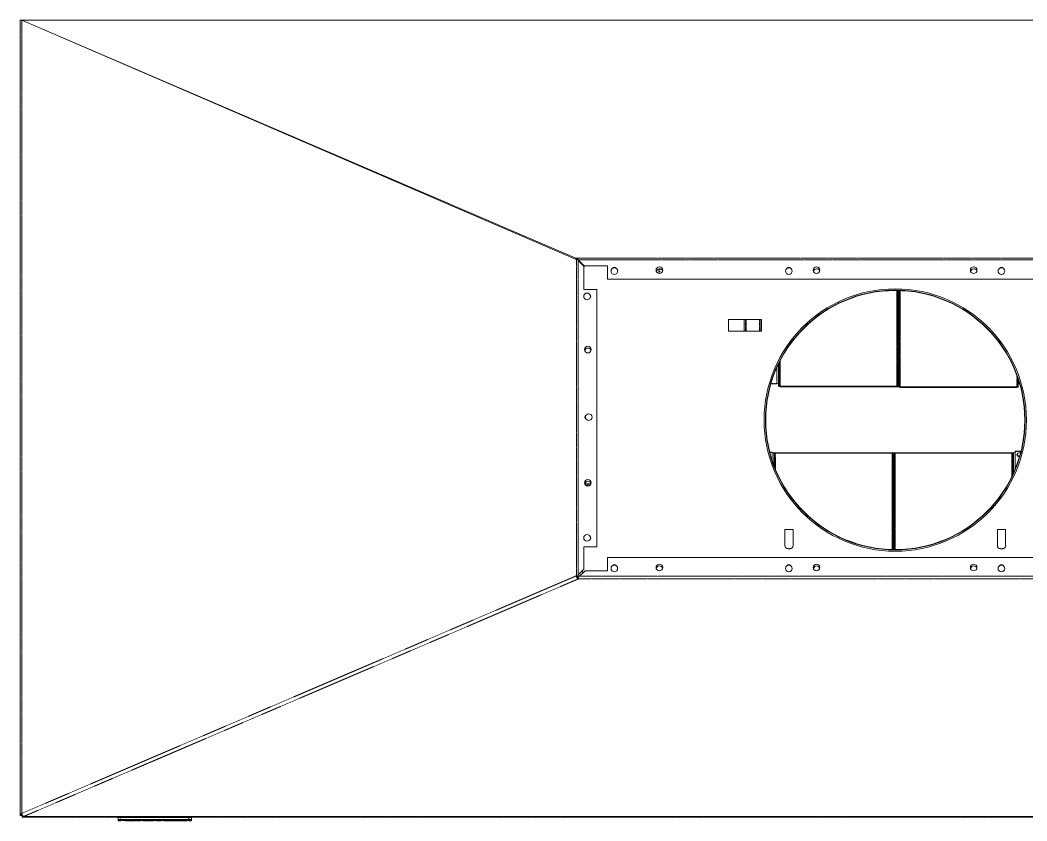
# Model space of a CAD drawing. Header units: millimetres. Extents: x 46989 to 543236, y 252623 to 526638.
# Drawn here: x 451709 to 478997, y 431055 to 452757 of the extents above; entities that cross this region are included whole.
import ezdxf

# ---------------------------------------------------------------- set-up
doc = ezdxf.new("R2010")
doc.units = ezdxf.units.MM
doc.linetypes.add('PHANTOM', pattern=[20, 10, -2, 2, -2, 2, -2])

msp = doc.modelspace()

# ---------------------------------------------------------------- linework, layer by layer
at = {"color": 7, "lineweight": 13, "ltscale": 0.001504}
msp.add_line((451709, 452756), (451752, 452756), dxfattribs=at)
at = {"color": 7, "lineweight": 13, "ltscale": 0.03937}
for p, q in [((451709, 452756), (451709, 431203)), ((499106, 452757), (451745, 452757)), ((451752, 452753), (466781, 446268)), ((451775, 452745), (466767, 446303)), ((466984, 446088), (466984, 445454)), ((467630, 446095), (466996, 446095)), ((482995, 445735), (467630, 445735)), ((467344, 438483), (467344, 445454)), ((475496, 443098), (475496, 445429)), ((475517, 443098), (475517, 445428)), ((475538, 445428), (475538, 443081)), ((470908, 444639), (471808, 444639)), ((470908, 444323), (471808, 444323)), ((475473, 442832), (472312, 442832)), ((475473, 442821), (472312, 442821)), ((478722, 442815), (475560, 442815)), ((478722, 442804), (475560, 442804)), ((472181, 441034), (475342, 441034)), ((472181, 441023), (475342, 441023)), ((475429, 441034), (478591, 441034)), ((475429, 441023), (478591, 441023)), ((475365, 438410), (475365, 440742)), ((475386, 440742), (475386, 438410)), ((475386, 438410), (475386, 440742)), ((475407, 440742), (475407, 438409)), ((466984, 438483), (466984, 437874)), ((467632, 438195), (483219, 438195)), ((467026, 437835), (467632, 437835)), ((451762, 431157), (499089, 431157)), ((454435, 431149), (456285, 431149)), ((454479, 431078), (456242, 431078)), ((456242, 431078), (454479, 431078))]:
    msp.add_line(p, q, dxfattribs=at)
at = {"color": 7, "lineweight": 13, "ltscale": 1.53789e-05}
msp.add_line((451745, 452756), (451745, 452757), dxfattribs=at)
at = {"color": 7, "lineweight": 13, "ltscale": 9.46766e-05}
msp.add_line((451752, 452756), (451752, 452753), dxfattribs=at)
at = {"color": 7, "lineweight": 13, "ltscale": 0.000738429}
for p, q in [((451752, 452756), (451773, 452756)), ((451773, 452753), (451752, 452753))]:
    msp.add_line(p, q, dxfattribs=at)
at = {"color": 7, "linetype": 'PHANTOM', "lineweight": 13, "ltscale": 0.03937}
for p, q in [((451752, 452753), (451752, 431256)), ((466788, 437694), (466788, 446268)), ((484048, 446303), (466803, 446303)), ((466831, 437721), (466831, 446240)), ((484018, 446257), (466834, 446257)), ((475473, 445429), (475473, 442832)), ((475560, 442815), (475560, 445427)), ((472312, 442832), (472312, 443531)), ((475342, 441023), (475342, 438410)), ((475429, 438409), (475429, 441023)), ((478591, 441023), (478591, 440393)), ((466781, 437694), (451752, 431256)), ((466842, 437614), (451810, 431176)), ((484010, 437614), (466842, 437614)), ((483977, 437683), (466874, 437683)), ((451810, 431174), (499041, 431174)), ((454435, 431095), (456285, 431095)), ((454435, 431088), (456285, 431088))]:
    msp.add_line(p, q, dxfattribs=at)
at = {"color": 7, "lineweight": 13, "ltscale": 0.000960463}
for p, q in [((466767, 446275), (466767, 446303)), ((466803, 446275), (466803, 446303))]:
    msp.add_line(p, q, dxfattribs=at)
at = {"color": 7, "lineweight": 13, "ltscale": 0.00125}
for p, q in [((466767, 446303), (466803, 446303)), ((466767, 446275), (466803, 446275))]:
    msp.add_line(p, q, dxfattribs=at)
at = {"color": 7, "lineweight": 13, "ltscale": 0.00024381}
for p, q in [((466781, 446268), (466788, 446268)), ((466781, 437694), (466788, 437694))]:
    msp.add_line(p, q, dxfattribs=at)
at = {"color": 7, "lineweight": 13, "ltscale": 0.000638756}
msp.add_line((466786, 446275), (466803, 446268), dxfattribs=at)
at = {"color": 7, "lineweight": 13, "ltscale": 0.001483}
for p, q in [((466831, 446268), (466788, 446268)), ((466831, 437694), (466788, 437694))]:
    msp.add_line(p, q, dxfattribs=at)
at = {"color": 7, "linetype": 'PHANTOM', "lineweight": 13, "ltscale": 0.000231765}
msp.add_line((466804, 446268), (466804, 446274), dxfattribs=at)
at = {"color": 7, "lineweight": 13, "ltscale": 0.000945084}
for p, q in [((466831, 446240), (466831, 446268)), ((466831, 437694), (466831, 437721))]:
    msp.add_line(p, q, dxfattribs=at)
at = {"color": 7, "lineweight": 13, "ltscale": 9.81035e-05}
msp.add_line((466831, 446259), (466834, 446257), dxfattribs=at)
at = {"color": 7, "lineweight": 13, "ltscale": 0.007502}
for p, q in [((466984, 446088), (466831, 446240)), ((466831, 437721), (466984, 437874))]:
    msp.add_line(p, q, dxfattribs=at)
at = {"color": 7, "lineweight": 13, "ltscale": 0.007972}
msp.add_line((466834, 446257), (466996, 446095), dxfattribs=at)
at = {"color": 7, "linetype": 'PHANTOM', "lineweight": 13, "ltscale": 0.000659372}
msp.add_line((466835, 446236), (466835, 446255), dxfattribs=at)
at = {"color": 7, "lineweight": 13, "ltscale": 0.001044}
msp.add_line((467005, 446095), (466984, 446073), dxfattribs=at)
at = {"color": 7, "lineweight": 13, "ltscale": 0.0125}
for p, q in [((467630, 445735), (467630, 446095)), ((466984, 445454), (467344, 445454)), ((466984, 438483), (467344, 438483)), ((467632, 438195), (467632, 437835))]:
    msp.add_line(p, q, dxfattribs=at)
at = {"color": 7, "linetype": 'PHANTOM', "lineweight": 13, "ltscale": 0.00426}
msp.add_line((469019, 445892), (469019, 446014), dxfattribs=at)
at = {"color": 7, "linetype": 'PHANTOM', "lineweight": 13, "ltscale": 0.004338}
msp.add_line((469050, 445891), (469050, 446016), dxfattribs=at)
at = {"color": 7, "lineweight": 13, "ltscale": 0.01095}
for p, q in [((470908, 444639), (470908, 444323)), ((471333, 444323), (471333, 444639)), ((471808, 444639), (471808, 444323))]:
    msp.add_line(p, q, dxfattribs=at)
at = {"color": 7, "linetype": 'PHANTOM', "lineweight": 13, "ltscale": 0.01095}
for p, q in [((471370, 444323), (471370, 444639)), ((471386, 444323), (471386, 444639)), ((471749, 444323), (471749, 444639)), ((471765, 444323), (471765, 444639))]:
    msp.add_line(p, q, dxfattribs=at)
at = {"color": 7, "lineweight": 13, "ltscale": 7.61438e-05}
msp.add_line((472266, 443439), (472268, 443439), dxfattribs=at)
at = {"color": 7, "lineweight": 13, "ltscale": 0.000158115}
msp.add_line((472268, 443444), (472268, 443439), dxfattribs=at)
at = {"color": 7, "lineweight": 13, "ltscale": 0.017153}
msp.add_line((472268, 443439), (472268, 442945), dxfattribs=at)
at = {"color": 7, "lineweight": 13, "ltscale": 0.013503}
msp.add_line((472289, 443487), (472289, 443098), dxfattribs=at)
at = {"color": 7, "linetype": 'PHANTOM', "lineweight": 13, "ltscale": 0.015145}
msp.add_line((472221, 443341), (472221, 442905), dxfattribs=at)
at = {"color": 7, "lineweight": 13, "ltscale": 0.005268}
msp.add_line((472268, 443250), (472268, 443098), dxfattribs=at)
at = {"color": 7, "lineweight": 13, "ltscale": 0.004991}
msp.add_line((472059, 442898), (472203, 442898), dxfattribs=at)
at = {"color": 7, "linetype": 'PHANTOM', "lineweight": 13, "ltscale": 0.005543}
msp.add_line((472061, 442905), (472221, 442905), dxfattribs=at)
at = {"color": 7, "lineweight": 13, "ltscale": 0.000732512}
for p, q in [((472289, 443098), (472268, 443098)), ((475517, 443098), (475496, 443098)), ((472138, 440742), (472159, 440742)), ((475365, 440742), (475386, 440742)), ((475386, 440742), (475407, 440742))]:
    msp.add_line(p, q, dxfattribs=at)
at = {"color": 7, "lineweight": 13, "ltscale": 0.00885}
for p, q in [((472268, 442843), (472268, 443098)), ((472289, 442843), (472289, 443098)), ((475496, 443098), (475496, 442843)), ((475517, 443098), (475517, 442843)), ((475517, 442826), (475517, 443081)), ((475538, 442826), (475538, 443081))]:
    msp.add_line(p, q, dxfattribs=at)
at = {"color": 7, "lineweight": 13, "ltscale": 0.000732482}
for p, q in [((475538, 443081), (475517, 443081)), ((478613, 440742), (478634, 440742))]:
    msp.add_line(p, q, dxfattribs=at)
at = {"color": 7, "linetype": 'PHANTOM', "lineweight": 13, "ltscale": 0.011238}
msp.add_line((478722, 443138), (478722, 442815), dxfattribs=at)
at = {"color": 7, "lineweight": 13, "ltscale": 0.008691}
msp.add_line((478744, 443076), (478744, 442826), dxfattribs=at)
at = {"color": 7, "lineweight": 13, "ltscale": 0.003231}
msp.add_line((478744, 442983), (478744, 443076), dxfattribs=at)
at = {"color": 7, "lineweight": 13, "ltscale": 0.006527}
msp.add_line((478765, 443014), (478765, 442826), dxfattribs=at)
at = {"color": 7, "lineweight": 13, "ltscale": 0.001284}
msp.add_line((478788, 442905), (478788, 442942), dxfattribs=at)
at = {"color": 7, "linetype": 'PHANTOM', "lineweight": 13, "ltscale": 0.000383392}
msp.add_line((478788, 442905), (478799, 442905), dxfattribs=at)
at = {"color": 7, "lineweight": 13, "ltscale": 0.001441}
msp.add_line((472070, 441052), (472029, 441052), dxfattribs=at)
at = {"color": 7, "linetype": 'PHANTOM', "lineweight": 13, "ltscale": 0.002047}
msp.add_line((472090, 441043), (472031, 441043), dxfattribs=at)
at = {"color": 7, "linetype": 'PHANTOM', "lineweight": 13, "ltscale": 0.007053}
msp.add_line((472090, 441043), (472090, 440840), dxfattribs=at)
at = {"color": 7, "lineweight": 13, "ltscale": 0.009345}
for p, q in [((472138, 440742), (472138, 441011)), ((472159, 440742), (472159, 441011)), ((475365, 441011), (475365, 440742)), ((475386, 440742), (475386, 441011)), ((475386, 441011), (475386, 440742)), ((475407, 440742), (475407, 441011)), ((478613, 441011), (478613, 440742)), ((478634, 441011), (478634, 440742))]:
    msp.add_line(p, q, dxfattribs=at)
at = {"color": 7, "lineweight": 13, "ltscale": 0.010464}
msp.add_line((472138, 441004), (472138, 440703), dxfattribs=at)
at = {"color": 7, "linetype": 'PHANTOM', "lineweight": 13, "ltscale": 0.015}
msp.add_line((472181, 440591), (472181, 441023), dxfattribs=at)
at = {"color": 7, "lineweight": 13, "ltscale": 4.54159e-05}
msp.add_line((478634, 441011), (478634, 441012), dxfattribs=at)
at = {"color": 7, "linetype": 'PHANTOM', "lineweight": 13, "ltscale": 0.00546}
msp.add_line((478835, 441068), (478678, 441068), dxfattribs=at)
at = {"color": 7, "lineweight": 13, "ltscale": 0.016651}
msp.add_line((478678, 440589), (478678, 441068), dxfattribs=at)
at = {"color": 7, "lineweight": 13, "ltscale": 0.004852}
msp.add_line((478837, 441077), (478698, 441077), dxfattribs=at)
at = {"color": 7, "lineweight": 13, "ltscale": 0.000102606}
msp.add_line((478726, 440981), (478726, 440978), dxfattribs=at)
at = {"color": 7, "lineweight": 13, "ltscale": 0.00020888}
msp.add_line((478756, 441019), (478751, 441016), dxfattribs=at)
at = {"color": 7, "lineweight": 13, "ltscale": 0.001342}
msp.add_line((472138, 440742), (472138, 440703), dxfattribs=at)
at = {"color": 7, "lineweight": 13, "ltscale": 0.003298}
msp.add_line((472159, 440742), (472159, 440647), dxfattribs=at)
at = {"color": 7, "lineweight": 13, "ltscale": 0.010483}
msp.add_line((478613, 440440), (478613, 440742), dxfattribs=at)
at = {"color": 7, "lineweight": 13, "ltscale": 0.008876}
msp.add_line((478634, 440486), (478634, 440742), dxfattribs=at)
at = {"color": 7, "lineweight": 13, "ltscale": 0.000313381}
msp.add_line((478758, 440938), (478751, 440943), dxfattribs=at)
at = {"color": 7, "lineweight": 13, "ltscale": 0.006935}
msp.add_line((478634, 440486), (478634, 440686), dxfattribs=at)
at = {"color": 7, "lineweight": 13, "ltscale": 0.005896}
msp.add_line((467014, 440187), (467184, 440187), dxfattribs=at)
at = {"color": 7, "linetype": 'PHANTOM', "lineweight": 13, "ltscale": 0.002001}
msp.add_line((467068, 440187), (467068, 440129), dxfattribs=at)
at = {"color": 7, "linetype": 'PHANTOM', "lineweight": 13, "ltscale": 0.002143}
msp.add_line((467084, 440187), (467084, 440125), dxfattribs=at)
at = {"color": 7, "lineweight": 13, "ltscale": 0.00209}
msp.add_line((467120, 440187), (467120, 440126), dxfattribs=at)
at = {"color": 7, "lineweight": 13, "ltscale": 0.01495}
for p, q in [((472438, 438519), (472438, 438949)), ((472662, 438949), (472662, 438519)), ((478198, 438519), (478198, 438949)), ((478422, 438949), (478422, 438519))]:
    msp.add_line(p, q, dxfattribs=at)
at = {"color": 7, "lineweight": 13, "ltscale": 0.0078}
for p, q in [((472438, 438949), (472662, 438949)), ((478198, 438949), (478422, 438949))]:
    msp.add_line(p, q, dxfattribs=at)
at = {"color": 7, "lineweight": 13, "ltscale": 0.0018}
for p, q in [((472576, 438432), (472524, 438432)), ((478336, 438432), (478284, 438432))]:
    msp.add_line(p, q, dxfattribs=at)
at = {"color": 7, "lineweight": 13, "ltscale": 0.007446}
msp.add_line((466874, 437683), (467026, 437835), dxfattribs=at)
at = {"color": 7, "lineweight": 13, "ltscale": 0.001985}
msp.add_line((466930, 437820), (466970, 437779), dxfattribs=at)
at = {"color": 7, "lineweight": 13, "ltscale": 0.000913985}
msp.add_line((466842, 437645), (466840, 437619), dxfattribs=at)
at = {"color": 7, "lineweight": 13, "ltscale": 0.00017033}
msp.add_line((466842, 437614), (466840, 437619), dxfattribs=at)
at = {"color": 7, "linetype": 'PHANTOM', "lineweight": 13, "ltscale": 0.00112}
msp.add_line((466842, 437651), (466842, 437619), dxfattribs=at)
at = {"color": 7, "lineweight": 13, "ltscale": 0.000194975}
msp.add_line((466842, 437651), (466842, 437645), dxfattribs=at)
at = {"color": 7, "lineweight": 13, "ltscale": 0.000814002}
msp.add_line((466842, 437638), (466842, 437614), dxfattribs=at)
at = {"color": 7, "lineweight": 13, "ltscale": 0.000765733}
msp.add_line((466874, 437683), (466852, 437683), dxfattribs=at)
at = {"color": 7, "lineweight": 13, "ltscale": 0.000267269}
msp.add_line((451709, 431203), (451716, 431203), dxfattribs=at)
at = {"color": 7, "lineweight": 13, "ltscale": 0.001354}
msp.add_line((451755, 431203), (451716, 431203), dxfattribs=at)
at = {"color": 7, "linetype": 'PHANTOM', "lineweight": 13, "ltscale": 0.000269492}
msp.add_line((451749, 431244), (451741, 431244), dxfattribs=at)
at = {"color": 7, "lineweight": 13, "ltscale": 0.001191}
msp.add_line((451762, 431208), (451762, 431174), dxfattribs=at)
at = {"color": 7, "lineweight": 13, "ltscale": 9.10121e-05}
msp.add_line((451762, 431208), (451765, 431208), dxfattribs=at)
at = {"color": 7, "lineweight": 13, "ltscale": 0.001675}
msp.add_line((451762, 431174), (451810, 431174), dxfattribs=at)
at = {"color": 7, "lineweight": 13, "ltscale": 0.000596354}
msp.add_line((451762, 431157), (451762, 431174), dxfattribs=at)
at = {"color": 7, "lineweight": 13, "ltscale": 7.27496e-05}
msp.add_line((451810, 431176), (451810, 431174), dxfattribs=at)
at = {"color": 7, "lineweight": 13, "ltscale": 0.00225}
for p, q in [((454370, 431149), (454435, 431149)), ((456285, 431149), (456350, 431149))]:
    msp.add_line(p, q, dxfattribs=at)
at = {"color": 7, "lineweight": 13, "ltscale": 0.002269}
for p, q in [((454370, 431084), (454370, 431149)), ((456350, 431084), (456350, 431149))]:
    msp.add_line(p, q, dxfattribs=at)
at = {"color": 7, "linetype": 'PHANTOM', "lineweight": 13, "ltscale": 0.001905}
for p, q in [((454435, 431149), (454435, 431095)), ((456285, 431095), (456285, 431149))]:
    msp.add_line(p, q, dxfattribs=at)
at = {"color": 7, "lineweight": 13, "ltscale": 0.000250028}
for p, q in [((454460, 431149), (454460, 431157)), ((456260, 431149), (456260, 431157))]:
    msp.add_line(p, q, dxfattribs=at)
at = {"color": 7, "linetype": 'PHANTOM', "lineweight": 13, "ltscale": 0.000250028}
for p, q in [((454505, 431149), (454505, 431157)), ((456215, 431149), (456215, 431157))]:
    msp.add_line(p, q, dxfattribs=at)
at = {"color": 7, "lineweight": 13, "ltscale": 0.000557607}
for p, q in [((454370, 431068), (454370, 431084)), ((456350, 431084), (456350, 431068))]:
    msp.add_line(p, q, dxfattribs=at)
at = {"color": 7, "lineweight": 13, "ltscale": 9.55176e-06}
for p, q in [((454370, 431068), (454370, 431068)), ((456350, 431068), (456350, 431068))]:
    msp.add_line(p, q, dxfattribs=at)
at = {"color": 7, "lineweight": 13, "ltscale": 0.000181604}
for p, q in [((454370, 431063), (454370, 431068)), ((456350, 431068), (456350, 431063))]:
    msp.add_line(p, q, dxfattribs=at)
at = {"color": 7, "linetype": 'PHANTOM', "lineweight": 13, "ltscale": 0.000752066}
for p, q in [((454377, 431077), (454377, 431055)), ((456343, 431055), (456343, 431077))]:
    msp.add_line(p, q, dxfattribs=at)
at = {"color": 7, "lineweight": 13, "ltscale": 0.001768}
for p, q in [((454428, 431055), (454377, 431055)), ((456343, 431055), (456292, 431055))]:
    msp.add_line(p, q, dxfattribs=at)
at = {"color": 7, "linetype": 'PHANTOM', "lineweight": 13, "ltscale": 0.000522824}
for p, q in [((454428, 431055), (454428, 431070)), ((456292, 431070), (456292, 431055))]:
    msp.add_line(p, q, dxfattribs=at)
at = {"color": 7, "linetype": 'PHANTOM', "lineweight": 13, "ltscale": 0.000245162}
for p, q in [((454435, 431095), (454435, 431088)), ((456285, 431088), (456285, 431095))]:
    msp.add_line(p, q, dxfattribs=at)
at = {"color": 7, "lineweight": 13, "ltscale": 0.000390661}
for p, q in [((454435, 431063), (454435, 431074)), ((456285, 431063), (456285, 431074))]:
    msp.add_line(p, q, dxfattribs=at)
at = {"color": 7, "lineweight": 13, "ltscale": 0.000315689}
msp.add_line((454475, 431078), (454476, 431069), dxfattribs=at)
at = {"color": 7, "lineweight": 13, "ltscale": 2.76927e-06}
msp.add_line((454476, 431069), (454476, 431069), dxfattribs=at)
at = {"color": 7, "lineweight": 13, "ltscale": 3.48429e-06}
msp.add_line((454479, 431078), (454479, 431078), dxfattribs=at)
at = {"color": 7, "lineweight": 13, "ltscale": 0.000283789}
msp.add_line((454481, 431078), (454481, 431070), dxfattribs=at)
at = {"color": 7, "lineweight": 13, "ltscale": 0.000173453}
msp.add_line((454486, 431070), (454481, 431070), dxfattribs=at)
at = {"color": 7, "lineweight": 13, "ltscale": 0.000276821}
msp.add_line((454486, 431078), (454486, 431070), dxfattribs=at)
at = {"color": 7, "linetype": 'PHANTOM', "lineweight": 13, "ltscale": 0.000273877}
msp.add_line((454501, 431078), (454501, 431070), dxfattribs=at)
at = {"color": 7, "lineweight": 13, "ltscale": 0.004196}
msp.add_line((454622, 431070), (454501, 431070), dxfattribs=at)
at = {"color": 7, "lineweight": 13, "ltscale": 0.002549}
msp.add_line((454668, 431055), (454595, 431055), dxfattribs=at)
at = {"color": 7, "lineweight": 13, "ltscale": 4.42145e-05}
msp.add_line((454612, 431064), (454612, 431063), dxfattribs=at)
at = {"color": 7, "lineweight": 13, "ltscale": 0.000273877}
msp.add_line((454622, 431078), (454622, 431070), dxfattribs=at)
at = {"color": 7, "lineweight": 13, "ltscale": 0.0002764}
msp.add_line((454637, 431078), (454637, 431070), dxfattribs=at)
at = {"color": 7, "lineweight": 13, "ltscale": 0.000168759}
msp.add_line((454641, 431070), (454637, 431070), dxfattribs=at)
at = {"color": 7, "lineweight": 13, "ltscale": 0.000283069}
msp.add_line((454641, 431078), (454641, 431070), dxfattribs=at)
at = {"color": 7, "lineweight": 13, "ltscale": 0.000312926}
msp.add_line((454647, 431078), (454647, 431069), dxfattribs=at)
at = {"color": 7, "lineweight": 13, "ltscale": 4.49312e-06}
msp.add_line((454647, 431069), (454647, 431069), dxfattribs=at)
at = {"color": 7, "lineweight": 13, "ltscale": 0.000784566}
msp.add_line((454662, 431055), (454662, 431078), dxfattribs=at)
at = {"color": 7, "lineweight": 13, "ltscale": 8.23211e-06}
msp.add_line((454663, 431055), (454662, 431055), dxfattribs=at)
at = {"color": 7, "lineweight": 13, "ltscale": 0.000784746}
msp.add_line((454663, 431078), (454663, 431055), dxfattribs=at)
at = {"color": 7, "lineweight": 13, "ltscale": 0.00019751}
msp.add_line((454668, 431055), (454663, 431055), dxfattribs=at)
at = {"color": 7, "lineweight": 13, "ltscale": 7.55207e-05}
msp.add_line((454670, 431055), (454668, 431055), dxfattribs=at)
at = {"color": 7, "lineweight": 13, "ltscale": 0.000792316}
msp.add_line((454670, 431078), (454670, 431055), dxfattribs=at)
at = {"color": 7, "lineweight": 13, "ltscale": 8.43516e-05}
msp.add_line((454670, 431055), (454673, 431055), dxfattribs=at)
at = {"color": 7, "lineweight": 13, "ltscale": 0.000230764}
msp.add_line((454673, 431055), (454679, 431055), dxfattribs=at)
at = {"color": 7, "lineweight": 13, "ltscale": 0.003649}
msp.add_line((454778, 431055), (454673, 431055), dxfattribs=at)
at = {"color": 7, "lineweight": 13, "ltscale": 1.4726e-05}
msp.add_line((454680, 431055), (454679, 431055), dxfattribs=at)
at = {"color": 7, "lineweight": 13, "ltscale": 0.000784626}
msp.add_line((454680, 431078), (454680, 431055), dxfattribs=at)
at = {"color": 7, "lineweight": 13, "ltscale": 0.000314248}
msp.add_line((454705, 431078), (454705, 431069), dxfattribs=at)
at = {"color": 7, "lineweight": 13, "ltscale": 0.000275781}
msp.add_line((454717, 431070), (454716, 431078), dxfattribs=at)
at = {"color": 7, "lineweight": 13, "ltscale": 4.11522e-05}
msp.add_line((454718, 431070), (454717, 431070), dxfattribs=at)
at = {"color": 7, "linetype": 'PHANTOM', "lineweight": 13, "ltscale": 0.000275438}
msp.add_line((454718, 431078), (454718, 431070), dxfattribs=at)
at = {"color": 7, "lineweight": 13, "ltscale": 0.000976984}
msp.add_line((454746, 431070), (454718, 431070), dxfattribs=at)
at = {"color": 7, "lineweight": 13, "ltscale": 0.000116183}
msp.add_line((454737, 431065), (454737, 431062), dxfattribs=at)
at = {"color": 7, "lineweight": 13, "ltscale": 4.69178e-05}
msp.add_line((454740, 431063), (454740, 431064), dxfattribs=at)
at = {"color": 7, "linetype": 'PHANTOM', "lineweight": 13, "ltscale": 0.000278247}
msp.add_line((454745, 431078), (454746, 431070), dxfattribs=at)
at = {"color": 7, "lineweight": 13, "ltscale": 0.003906}
msp.add_line((454859, 431070), (454746, 431070), dxfattribs=at)
at = {"color": 7, "lineweight": 13, "ltscale": 7.05811e-05}
msp.add_line((454844, 431063), (454846, 431062), dxfattribs=at)
at = {"color": 7, "lineweight": 13, "ltscale": 1.28668e-05}
msp.add_line((454844, 431063), (454844, 431063), dxfattribs=at)
at = {"color": 7, "lineweight": 13, "ltscale": 3.34011e-05}
msp.add_line((454846, 431062), (454846, 431063), dxfattribs=at)
at = {"color": 7, "linetype": 'PHANTOM', "lineweight": 13, "ltscale": 0.00027669}
msp.add_line((454857, 431078), (454859, 431070), dxfattribs=at)
at = {"color": 7, "lineweight": 13, "ltscale": 0.000976202}
msp.add_line((454887, 431070), (454859, 431070), dxfattribs=at)
at = {"color": 7, "lineweight": 13, "ltscale": 0.000134325}
for p, q in [((454860, 431062), (454860, 431066)), ((455876, 431059), (455876, 431055))]:
    msp.add_line(p, q, dxfattribs=at)
at = {"color": 7, "lineweight": 13, "ltscale": 0.000255435}
msp.add_line((454867, 431062), (454860, 431062), dxfattribs=at)
at = {"color": 7, "lineweight": 13, "ltscale": 0.011409}
msp.add_line((455196, 431062), (454867, 431062), dxfattribs=at)
at = {"color": 7, "lineweight": 13, "ltscale": 7.17283e-05}
msp.add_line((454871, 431057), (454871, 431055), dxfattribs=at)
at = {"color": 7, "lineweight": 13, "ltscale": 0.003249}
msp.add_line((454965, 431055), (454871, 431055), dxfattribs=at)
at = {"color": 7, "lineweight": 13, "ltscale": 2.88961e-05}
msp.add_line((454888, 431070), (454887, 431070), dxfattribs=at)
at = {"color": 7, "lineweight": 13, "ltscale": 0.000313526}
msp.add_line((454899, 431078), (454899, 431069), dxfattribs=at)
at = {"color": 7, "lineweight": 13, "ltscale": 5.05336e-06}
msp.add_line((454899, 431069), (454899, 431069), dxfattribs=at)
at = {"color": 7, "lineweight": 13, "ltscale": 5.70703e-05}
msp.add_line((454965, 431059), (454965, 431057), dxfattribs=at)
at = {"color": 7, "lineweight": 13, "ltscale": 0.000104108}
msp.add_line((454965, 431059), (454965, 431056), dxfattribs=at)
at = {"color": 7, "lineweight": 13, "ltscale": 6.20625e-06}
msp.add_line((454965, 431057), (454965, 431057), dxfattribs=at)
at = {"color": 7, "lineweight": 13, "ltscale": 1.22664e-05}
msp.add_line((454965, 431055), (454965, 431056), dxfattribs=at)
at = {"color": 7, "lineweight": 13, "ltscale": 0.001186}
msp.add_line((454994, 431061), (455028, 431061), dxfattribs=at)
at = {"color": 7, "lineweight": 13, "ltscale": 9.26942e-05}
msp.add_line((455058, 431059), (455058, 431056), dxfattribs=at)
at = {"color": 7, "lineweight": 13, "ltscale": 0.007998}
msp.add_line((455288, 431055), (455058, 431055), dxfattribs=at)
at = {"color": 7, "lineweight": 13, "ltscale": 3.31608e-05}
msp.add_line((455151, 431057), (455151, 431056), dxfattribs=at)
at = {"color": 7, "linetype": 'PHANTOM', "lineweight": 13, "ltscale": 3.35814e-05}
msp.add_line((455151, 431057), (455151, 431056), dxfattribs=at)
at = {"color": 7, "lineweight": 13, "ltscale": 5.14233e-05}
msp.add_line((455151, 431056), (455151, 431057), dxfattribs=at)
at = {"color": 7, "lineweight": 13, "ltscale": 1.6868e-05}
msp.add_line((455151, 431056), (455151, 431056), dxfattribs=at)
at = {"color": 7, "lineweight": 13, "ltscale": 1.25267e-05}
msp.add_line((455151, 431055), (455151, 431056), dxfattribs=at)
at = {"color": 7, "lineweight": 13, "ltscale": 4.23255e-06}
msp.add_line((455154, 431058), (455154, 431058), dxfattribs=at)
at = {"color": 7, "lineweight": 13, "ltscale": 8.72875e-05}
msp.add_line((455154, 431058), (455154, 431055), dxfattribs=at)
at = {"color": 7, "lineweight": 13, "ltscale": 8.42086e-06}
msp.add_line((455183, 431060), (455183, 431060), dxfattribs=at)
at = {"color": 7, "lineweight": 13, "ltscale": 0.000555684}
msp.add_line((455196, 431078), (455196, 431062), dxfattribs=at)
at = {"color": 7, "lineweight": 13, "ltscale": 4.02899e-06}
msp.add_line((455200, 431061), (455201, 431061), dxfattribs=at)
at = {"color": 7, "lineweight": 13, "ltscale": 3.73233e-06}
msp.add_line((455200, 431061), (455200, 431061), dxfattribs=at)
at = {"color": 7, "lineweight": 13, "ltscale": 3.85645e-06}
msp.add_line((455201, 431061), (455201, 431061), dxfattribs=at)
at = {"color": 7, "lineweight": 13, "ltscale": 0.0005683}
msp.add_line((455204, 431062), (455204, 431078), dxfattribs=at)
at = {"color": 7, "lineweight": 13, "ltscale": 0.000573827}
msp.add_line((455205, 431078), (455205, 431061), dxfattribs=at)
at = {"color": 7, "lineweight": 13, "ltscale": 0.000598817}
msp.add_line((455220, 431079), (455220, 431061), dxfattribs=at)
at = {"color": 7, "lineweight": 13, "ltscale": 7.41445e-06}
msp.add_line((455221, 431061), (455220, 431061), dxfattribs=at)
at = {"color": 7, "lineweight": 13, "ltscale": 0.0005686}
msp.add_line((455222, 431062), (455222, 431078), dxfattribs=at)
at = {"color": 7, "lineweight": 13, "ltscale": 0.000559354}
msp.add_line((455227, 431062), (455227, 431078), dxfattribs=at)
at = {"color": 7, "lineweight": 13, "ltscale": 0.000554903}
msp.add_line((455238, 431078), (455238, 431062), dxfattribs=at)
at = {"color": 7, "lineweight": 13, "ltscale": 0.000384113}
msp.add_line((455249, 431062), (455238, 431062), dxfattribs=at)
at = {"color": 7, "lineweight": 13, "ltscale": 6.1696e-05}
msp.add_line((455248, 431058), (455248, 431060), dxfattribs=at)
at = {"color": 7, "lineweight": 13, "ltscale": 0.014154}
msp.add_line((455657, 431062), (455249, 431062), dxfattribs=at)
at = {"color": 7, "lineweight": 13, "ltscale": 0.000305513}
msp.add_line((455297, 431055), (455288, 431055), dxfattribs=at)
at = {"color": 7, "lineweight": 13, "ltscale": 0.000153824}
msp.add_line((455303, 431059), (455307, 431059), dxfattribs=at)
at = {"color": 7, "lineweight": 13, "ltscale": 0.000422544}
msp.add_line((455319, 431060), (455307, 431059), dxfattribs=at)
at = {"color": 7, "lineweight": 13, "ltscale": 7.95249e-06}
msp.add_line((455319, 431060), (455320, 431060), dxfattribs=at)
at = {"color": 7, "lineweight": 13, "ltscale": 6.08203e-06}
msp.add_line((455320, 431060), (455320, 431060), dxfattribs=at)
at = {"color": 7, "lineweight": 13, "ltscale": 0.000671476}
msp.add_line((455355, 431061), (455335, 431058), dxfattribs=at)
at = {"color": 7, "linetype": 'PHANTOM', "lineweight": 13, "ltscale": 9.25177e-05}
msp.add_line((455335, 431061), (455335, 431058), dxfattribs=at)
at = {"color": 7, "lineweight": 13, "ltscale": 1.03329e-05}
msp.add_line((455340, 431061), (455339, 431061), dxfattribs=at)
at = {"color": 7, "lineweight": 13, "ltscale": 6.57209e-05}
msp.add_line((455425, 431057), (455425, 431055), dxfattribs=at)
at = {"color": 7, "lineweight": 13, "ltscale": 5.93531e-05}
msp.add_line((455425, 431057), (455425, 431056), dxfattribs=at)
at = {"color": 7, "lineweight": 13, "ltscale": 1.2797e-05}
msp.add_line((455425, 431055), (455425, 431056), dxfattribs=at)
at = {"color": 7, "lineweight": 13, "ltscale": 2.75162e-06}
msp.add_line((455425, 431055), (455425, 431055), dxfattribs=at)
at = {"color": 7, "lineweight": 13, "ltscale": 4.6537e-06}
msp.add_line((455425, 431055), (455425, 431055), dxfattribs=at)
at = {"color": 7, "lineweight": 13, "ltscale": 0.003253}
msp.add_line((455519, 431055), (455425, 431055), dxfattribs=at)
at = {"color": 7, "linetype": 'PHANTOM', "lineweight": 13, "ltscale": 7.47921e-05}
msp.add_line((455518, 431059), (455518, 431056), dxfattribs=at)
at = {"color": 7, "lineweight": 13, "ltscale": 3.59907e-05}
msp.add_line((455518, 431056), (455519, 431055), dxfattribs=at)
at = {"color": 7, "lineweight": 13, "ltscale": 0.000110897}
msp.add_line((455519, 431055), (455519, 431059), dxfattribs=at)
at = {"color": 7, "lineweight": 13, "ltscale": 6.03736e-06}
msp.add_line((455519, 431055), (455519, 431055), dxfattribs=at)
at = {"color": 7, "lineweight": 13, "ltscale": 3.43048e-05}
msp.add_line((455544, 431061), (455543, 431061), dxfattribs=at)
at = {"color": 7, "lineweight": 13, "ltscale": 0.000649169}
msp.add_line((455585, 431061), (455566, 431061), dxfattribs=at)
at = {"color": 7, "lineweight": 13, "ltscale": 0.000112709}
msp.add_line((455585, 431061), (455588, 431061), dxfattribs=at)
at = {"color": 7, "lineweight": 13, "ltscale": 4.72181e-05}
msp.add_line((455611, 431057), (455611, 431059), dxfattribs=at)
at = {"color": 7, "lineweight": 13, "ltscale": 5.20241e-05}
msp.add_line((455611, 431057), (455611, 431059), dxfattribs=at)
at = {"color": 7, "lineweight": 13, "ltscale": 9.90765e-07}
msp.add_line((455611, 431057), (455611, 431057), dxfattribs=at)
at = {"color": 7, "lineweight": 13, "ltscale": 0.001546}
msp.add_line((455656, 431055), (455612, 431055), dxfattribs=at)
at = {"color": 7, "lineweight": 13, "ltscale": 2.02464e-05}
msp.add_line((455656, 431055), (455656, 431056), dxfattribs=at)
at = {"color": 7, "linetype": 'PHANTOM', "lineweight": 13, "ltscale": 0.000555209}
msp.add_line((455657, 431078), (455657, 431062), dxfattribs=at)
at = {"color": 7, "lineweight": 13, "ltscale": 0.001521}
msp.add_line((455657, 431062), (455701, 431062), dxfattribs=at)
at = {"color": 7, "lineweight": 13, "ltscale": 5.70634e-05}
msp.add_line((455667, 431056), (455668, 431056), dxfattribs=at)
at = {"color": 7, "lineweight": 13, "ltscale": 0.000205466}
msp.add_line((455674, 431055), (455668, 431056), dxfattribs=at)
at = {"color": 7, "lineweight": 13, "ltscale": 0.000352712}
msp.add_line((455674, 431055), (455684, 431055), dxfattribs=at)
at = {"color": 7, "lineweight": 13, "ltscale": 0.003591}
msp.add_line((455788, 431055), (455684, 431055), dxfattribs=at)
at = {"color": 7, "lineweight": 13, "ltscale": 0.000555144}
msp.add_line((455701, 431062), (455701, 431078), dxfattribs=at)
at = {"color": 7, "lineweight": 13, "ltscale": 7.1248e-05}
msp.add_line((455703, 431062), (455701, 431062), dxfattribs=at)
at = {"color": 7, "lineweight": 13, "ltscale": 0.000555442}
msp.add_line((455702, 431078), (455703, 431062), dxfattribs=at)
at = {"color": 7, "lineweight": 13, "ltscale": 0.000589806}
msp.add_line((455719, 431078), (455719, 431061), dxfattribs=at)
at = {"color": 7, "linetype": 'PHANTOM', "lineweight": 13, "ltscale": 0.000592875}
msp.add_line((455719, 431078), (455719, 431061), dxfattribs=at)
at = {"color": 7, "lineweight": 13, "ltscale": 1.96443e-05}
msp.add_line((455719, 431061), (455719, 431061), dxfattribs=at)
at = {"color": 7, "lineweight": 13, "ltscale": 0.000578095}
msp.add_line((455769, 431078), (455769, 431061), dxfattribs=at)
at = {"color": 7, "lineweight": 13, "ltscale": 0.00074608}
msp.add_line((455793, 431060), (455771, 431061), dxfattribs=at)
at = {"color": 7, "lineweight": 13, "ltscale": 0.000556105}
msp.add_line((455784, 431078), (455784, 431062), dxfattribs=at)
at = {"color": 7, "lineweight": 13, "ltscale": 0.00341}
msp.add_line((455883, 431062), (455784, 431062), dxfattribs=at)
at = {"color": 7, "lineweight": 13, "ltscale": 0.000132765}
msp.add_line((455792, 431055), (455788, 431055), dxfattribs=at)
at = {"color": 7, "lineweight": 13, "ltscale": 0.000164378}
msp.add_line((455792, 431060), (455792, 431055), dxfattribs=at)
at = {"color": 7, "lineweight": 13, "ltscale": 0.00016264}
msp.add_line((455796, 431055), (455792, 431055), dxfattribs=at)
at = {"color": 7, "lineweight": 13, "ltscale": 1.31759e-05}
msp.add_line((455793, 431060), (455793, 431060), dxfattribs=at)
at = {"color": 7, "lineweight": 13, "ltscale": 0.000153789}
msp.add_line((455796, 431060), (455796, 431055), dxfattribs=at)
at = {"color": 7, "lineweight": 13, "ltscale": 0.000156252}
msp.add_line((455801, 431056), (455796, 431055), dxfattribs=at)
at = {"color": 7, "lineweight": 13, "ltscale": 0.000138249}
msp.add_line((455801, 431060), (455801, 431056), dxfattribs=at)
at = {"color": 7, "lineweight": 13, "ltscale": 5.21442e-05}
msp.add_line((455814, 431056), (455814, 431057), dxfattribs=at)
at = {"color": 7, "lineweight": 13, "ltscale": 7.17681e-05}
msp.add_line((455814, 431057), (455814, 431055), dxfattribs=at)
at = {"color": 7, "lineweight": 13, "ltscale": 2.27509e-05}
msp.add_line((455814, 431055), (455814, 431056), dxfattribs=at)
at = {"color": 7, "lineweight": 13, "ltscale": 0.001846}
msp.add_line((455867, 431055), (455814, 431055), dxfattribs=at)
at = {"color": 7, "lineweight": 13, "ltscale": 1.04915e-06}
msp.add_line((455867, 431057), (455867, 431057), dxfattribs=at)
at = {"color": 7, "lineweight": 13, "ltscale": 0.003417}
msp.add_line((455976, 431055), (455877, 431055), dxfattribs=at)
at = {"color": 7, "lineweight": 13, "ltscale": 0.000378656}
msp.add_line((455883, 431062), (455893, 431062), dxfattribs=at)
at = {"color": 7, "linetype": 'PHANTOM', "lineweight": 13, "ltscale": 0.000547034}
msp.add_line((455893, 431062), (455893, 431078), dxfattribs=at)
at = {"color": 7, "lineweight": 13, "ltscale": 0.00019039}
msp.add_line((455899, 431062), (455893, 431062), dxfattribs=at)
at = {"color": 7, "lineweight": 13, "ltscale": 5.13963e-05}
msp.add_line((455894, 431061), (455895, 431061), dxfattribs=at)
at = {"color": 7, "lineweight": 13, "ltscale": 0.000388271}
msp.add_line((455895, 431061), (455906, 431061), dxfattribs=at)
at = {"color": 7, "linetype": 'PHANTOM', "lineweight": 13, "ltscale": 0.000549497}
msp.add_line((455899, 431078), (455899, 431062), dxfattribs=at)
at = {"color": 7, "lineweight": 13, "ltscale": 0.000569261}
msp.add_line((455912, 431078), (455912, 431062), dxfattribs=at)
at = {"color": 7, "lineweight": 13, "ltscale": 0.000531595}
msp.add_line((456062, 431063), (456062, 431078), dxfattribs=at)
at = {"color": 7, "lineweight": 13, "ltscale": 0.00013012}
msp.add_line((456067, 431060), (456067, 431056), dxfattribs=at)
at = {"color": 7, "lineweight": 13, "ltscale": 2.69999e-06}
msp.add_line((456067, 431056), (456067, 431056), dxfattribs=at)
at = {"color": 7, "lineweight": 13, "ltscale": 5.37254e-05}
msp.add_line((456067, 431056), (456068, 431056), dxfattribs=at)
at = {"color": 7, "lineweight": 13, "ltscale": 0.000135767}
msp.add_line((456068, 431056), (456068, 431060), dxfattribs=at)
at = {"color": 7, "lineweight": 13, "ltscale": 0.000311005}
msp.add_line((456077, 431056), (456068, 431056), dxfattribs=at)
at = {"color": 7, "lineweight": 13, "ltscale": 0.000135587}
msp.add_line((456077, 431060), (456077, 431056), dxfattribs=at)
at = {"color": 7, "lineweight": 13, "ltscale": 0.003332}
msp.add_line((456077, 431056), (456173, 431056), dxfattribs=at)
at = {"color": 7, "linetype": 'PHANTOM', "lineweight": 13, "ltscale": 0.000551479}
msp.add_line((456098, 431062), (456098, 431078), dxfattribs=at)
at = {"color": 7, "lineweight": 13, "ltscale": 1.20202e-05}
msp.add_line((456099, 431062), (456098, 431062), dxfattribs=at)
at = {"color": 7, "lineweight": 13, "ltscale": 0.0005519}
msp.add_line((456099, 431078), (456099, 431062), dxfattribs=at)
at = {"color": 7, "lineweight": 13, "ltscale": 0.001219}
msp.add_line((456099, 431062), (456134, 431061), dxfattribs=at)
at = {"color": 7, "lineweight": 13, "ltscale": 0.000588004}
msp.add_line((456134, 431061), (456134, 431078), dxfattribs=at)
at = {"color": 7, "lineweight": 13, "ltscale": 0.000708789}
msp.add_line((456134, 431061), (456154, 431062), dxfattribs=at)
at = {"color": 7, "lineweight": 13, "ltscale": 0.000283654}
msp.add_line((456154, 431062), (456162, 431064), dxfattribs=at)
at = {"color": 7, "lineweight": 13, "ltscale": 0.000484136}
msp.add_line((456162, 431064), (456162, 431078), dxfattribs=at)
at = {"color": 7, "linetype": 'PHANTOM', "lineweight": 13, "ltscale": 0.000443526}
msp.add_line((456172, 431078), (456172, 431065), dxfattribs=at)
at = {"color": 7, "lineweight": 13, "ltscale": 0.000457463}
msp.add_line((456176, 431078), (456176, 431065), dxfattribs=at)
at = {"color": 7, "lineweight": 13, "ltscale": 3.79735e-05}
msp.add_line((456177, 431065), (456176, 431065), dxfattribs=at)
at = {"color": 7, "linetype": 'PHANTOM', "lineweight": 13, "ltscale": 0.000467195}
msp.add_line((456177, 431078), (456177, 431065), dxfattribs=at)
at = {"color": 7, "lineweight": 13, "ltscale": 0.00010716}
msp.add_line((456181, 431063), (456183, 431061), dxfattribs=at)
at = {"color": 7, "lineweight": 13, "ltscale": 0.000208697}
msp.add_line((456186, 431055), (456192, 431055), dxfattribs=at)
at = {"color": 7, "lineweight": 13, "ltscale": 0.000135799}
msp.add_line((456192, 431055), (456196, 431056), dxfattribs=at)
at = {"color": 7, "lineweight": 13, "ltscale": 0.00077982}
msp.add_line((456196, 431078), (456196, 431056), dxfattribs=at)
at = {"color": 7, "lineweight": 13, "ltscale": 0.001007}
msp.add_line((456196, 431056), (456225, 431056), dxfattribs=at)
at = {"color": 7, "lineweight": 13, "ltscale": 0.000770929}
msp.add_line((456225, 431056), (456225, 431078), dxfattribs=at)
at = {"color": 7, "lineweight": 13, "ltscale": 0.000765463}
msp.add_line((456233, 431078), (456233, 431056), dxfattribs=at)
at = {"color": 7, "lineweight": 13, "ltscale": 0.000298688}
msp.add_line((456233, 431078), (456242, 431078), dxfattribs=at)
at = {"color": 7, "lineweight": 13, "ltscale": 2.70333e-06}
msp.add_line((456242, 431078), (456242, 431078), dxfattribs=at)
at = {"color": 7, "lineweight": 13, "ltscale": 0.03937}
for points in [[(466803, 446303), (466814, 446289), (466821, 446279), (466834, 446257)], [(472221, 442905), (472214, 442901), (472206, 442898), (472203, 442898)], [(472090, 441043), (472082, 441048), (472074, 441051), (472070, 441052)], [(478678, 441068), (478686, 441074), (478694, 441076), (478698, 441077)], [(466781, 437694), (466785, 437676), (466789, 437666), (466795, 437656), (466802, 437647), (466815, 437634), (466827, 437626), (466840, 437619)], [(466842, 437619), (466847, 437656), (466852, 437683)], [(466842, 437651), (466845, 437661), (466848, 437673), (466852, 437683)], [(451741, 431244), (451734, 431234), (451727, 431224), (451721, 431214), (451716, 431203)], [(451810, 431176), (451795, 431183), (451783, 431191), (451770, 431202), (451761, 431213), (451753, 431226), (451748, 431240)], [(454479, 431078), (454452, 431077), (454438, 431074), (454433, 431073)], [(454435, 431074), (454445, 431076), (454467, 431078), (454475, 431078)], [(454481, 431070), (454477, 431069), (454476, 431069), (454476, 431069), (454476, 431069), (454476, 431069)], [(454476, 431069), (454476, 431069), (454476, 431069), (454476, 431069), (454483, 431068)], [(454530, 431063), (454509, 431067), (454483, 431068)], [(454611, 431064), (454611, 431064), (454611, 431064), (454612, 431064), (454612, 431064), (454620, 431066), (454640, 431068)], [(454647, 431069), (454647, 431069), (454646, 431069), (454640, 431068)], [(454641, 431070), (454645, 431070), (454647, 431069), (454647, 431069), (454647, 431069), (454647, 431069)], [(454717, 431070), (454707, 431070), (454705, 431069)], [(454711, 431068), (454728, 431067), (454735, 431066), (454739, 431065), (454740, 431064), (454740, 431064), (454740, 431064)], [(454871, 431057), (454870, 431058), (454862, 431059), (454839, 431061)], [(454844, 431063), (454857, 431065), (454866, 431067), (454893, 431068)], [(454899, 431069), (454895, 431070), (454888, 431070)], [(454893, 431068), (454899, 431069), (454899, 431069), (454899, 431069), (454899, 431069), (454899, 431069)], [(454964, 431058), (454964, 431058), (454965, 431058), (454965, 431059)], [(454975, 431060), (454966, 431059), (454965, 431059)], [(455056, 431059), (455051, 431060), (455046, 431060)], [(455151, 431057), (455151, 431057), (455151, 431057), (455152, 431057), (455154, 431058)], [(455154, 431058), (455162, 431059), (455183, 431060)], [(455204, 431062), (455204, 431062), (455204, 431062), (455196, 431062)], [(455201, 431061), (455204, 431061), (455204, 431061), (455205, 431061), (455205, 431061), (455205, 431061)], [(455220, 431061), (455220, 431061), (455220, 431061), (455221, 431061), (455221, 431061), (455222, 431062)], [(455228, 431061), (455221, 431061), (455221, 431061)], [(455252, 431060), (455243, 431060), (455228, 431061)], [(455248, 431058), (455253, 431059), (455254, 431059), (455254, 431059), (455254, 431059), (455254, 431060)], [(455254, 431060), (455254, 431060), (455254, 431060), (455254, 431060), (455252, 431060)], [(455264, 431056), (455264, 431056), (455264, 431056), (455264, 431056), (455266, 431056), (455271, 431057)], [(455274, 431055), (455265, 431056), (455264, 431056), (455264, 431056), (455264, 431056), (455264, 431056)], [(455423, 431059), (455416, 431060), (455408, 431061)], [(455543, 431061), (455525, 431060), (455520, 431059), (455519, 431059), (455518, 431059), (455518, 431059)], [(455588, 431061), (455606, 431060), (455610, 431059), (455611, 431059), (455611, 431058), (455611, 431058)], [(455784, 431062), (455773, 431062), (455770, 431062), (455769, 431061), (455769, 431061), (455769, 431061), (455769, 431061)], [(455793, 431060), (455808, 431059), (455813, 431058), (455814, 431057)], [(455867, 431057), (455868, 431058), (455873, 431059), (455876, 431059)], [(455877, 431055), (455904, 431057), (455981, 431061), (456062, 431063)], [(455912, 431062), (455912, 431062), (455911, 431062), (455901, 431062), (455899, 431062)], [(455906, 431061), (455911, 431061), (455912, 431061), (455912, 431062)], [(456057, 431060), (456014, 431059), (455983, 431056), (455976, 431055)], [(456057, 431060), (456089, 431060), (456131, 431058), (456177, 431056)], [(456242, 431078), (456269, 431077), (456283, 431074), (456285, 431074)], [(456287, 431073), (456271, 431076), (456244, 431078), (456242, 431078)]]:
    msp.add_lwpolyline(points, dxfattribs=at)
at = {"color": 7, "linetype": 'PHANTOM', "lineweight": 13, "ltscale": 0.03937}
for points in [[(454389, 431091), (454374, 431088), (454371, 431086), (454370, 431085), (454370, 431084)], [(454377, 431077), (454377, 431077), (454378, 431078), (454379, 431079), (454383, 431081), (454392, 431084), (454415, 431087), (454435, 431088)], [(454435, 431095), (454411, 431094), (454389, 431091)], [(454428, 431070), (454428, 431071), (454429, 431072), (454430, 431073), (454435, 431074), (454454, 431077), (454479, 431078)], [(456242, 431078), (456259, 431078), (456275, 431076), (456287, 431074), (456290, 431072), (456291, 431071), (456292, 431071), (456292, 431070)], [(456331, 431091), (456310, 431094), (456285, 431095)], [(456328, 431084), (456313, 431086), (456285, 431088)], [(456350, 431084), (456350, 431085), (456349, 431086), (456347, 431087), (456341, 431089), (456331, 431091)], [(456343, 431077), (456343, 431077), (456342, 431078), (456341, 431079), (456338, 431081)]]:
    msp.add_lwpolyline(points, dxfattribs=at)
at = {"color": 7, "lineweight": 13, "ltscale": 0.03937}
for centre, radius in [((467815, 445957), 90), ((469036, 445980), 90), ((472546, 445957), 90), ((473296, 445980), 90), ((477555, 445980), 90), ((478306, 445957), 90), ((467075, 445270), 90), ((475430, 441919), 3555), ((475430, 441919), 3520), ((475430, 441919), 3510), ((467098, 443827), 90), ((467120, 441998), 90), ((467098, 440214), 90), ((467075, 438726), 90), ((467815, 437898), 90), ((469035, 437920), 90), ((472546, 437898), 90), ((473296, 437920), 90), ((477555, 437920), 90), ((478306, 437898), 90)]:
    msp.add_circle(centre, radius, dxfattribs=at)
for centre, radius, start, end in [((451745, 452718), 38.2, 81.53, 89.9752), ((466762, 446176), 107, 58.7906, 67.468), ((467815, 446002), 56.2, 36.0875, 143.9125), ((469040, 445927), 90, 22.0159, 167.4357), ((472546, 446002), 56.2, 36.0875, 143.9125), ((473300, 445927), 90, 22.0159, 167.4357), ((477560, 445927), 90, 22.0159, 167.4357), ((478306, 446002), 56.2, 36.0875, 143.9125), ((467120, 445270), 56.2, 306.0875, 53.9125), ((467102, 443781), 90, 19.8226, 169.9416), ((472210, 443439), 58.4, 0.016, 4.1898), ((478809, 442931), 33.6, 230.3425, 255.3524), ((467075, 441998), 56.2, 126.0875, 233.9125), ((467102, 440168), 90, 19.8226, 169.9416), ((467120, 438726), 56.2, 306.0875, 53.9125), ((472524, 438519), 86.4, 180, 270), ((472576, 438519), 86.4, 270, 0), ((478284, 438519), 86.4, 180, 270), ((478336, 438519), 86.4, 270, 0), ((472550, 438499), 78.5, 236.0166, 303.9834), ((478310, 438499), 78.5, 236.0166, 303.9834), ((467815, 437943), 56.2, 36.0875, 143.9125), ((472546, 437943), 56.2, 36.0875, 143.9125), ((478306, 437943), 56.2, 36.0875, 143.9125), ((469040, 437874), 90, 20.525, 171.0748), ((473300, 437874), 90, 20.2487, 170.8126), ((477560, 437874), 90, 20.2487, 170.8126), ((466846, 437694), 43.2, 180.001, 265.1481), ((466928, 437638), 86.7, 175.1231, 179.9587), ((466789, 437627), 53.6, 346.8978, 351.3602), ((451920, 431094), 234, 136.0312, 139.9355), ((452181, 431145), 443, 165.4627, 167.6031), ((451927, 431173), 174, 165.4546, 170.0638), ((454377, 431063), 7.21, 180.049, 269.9502), ((454428, 431063), 7.21, 270.046, 359.954), ((454497, 430438), 632, 89.6148, 90.9671), ((454595, 431340), 284, 256.7596, 269.9533), ((454612, 431064), 0.877, 196.6884, 256.4169), ((454669, 431272), 216, 254.6456, 268.2003), ((454627, 430611), 459, 88.8467, 90.6949), ((454672, 431370), 314, 271.3548, 281.7764), ((454705, 431069), 0.672, 91.2599, 147.821), ((454706, 431070), 1.53, 225.1159, 272.2339), ((454714, 431121), 53.4, 261.6633, 267.263), ((454736, 431069), 6.88, 274.4292, 301.7485), ((454740, 431064), 0.973, 280.5881, 340.4736), ((454778, 431360), 305, 270.0213, 279.0606), ((454843, 430959), 102, 92.3295, 99.9386), ((454854, 431307), 245, 268.137, 271.3961), ((454899, 431069), 0.639, 29.8024, 84.0038), ((454966, 431058), 2.06, 190.8118, 220.915), ((454970, 431056), 5.48, 176.3415, 191.3142), ((454995, 430707), 354, 90.0602, 93.1443), ((455028, 430720), 341, 86.8208, 89.868), ((455056, 431057), 2.18, 44.4093, 82.3973), ((455057, 431058), 1.18, 0.3613, 28.2119), ((455052, 431056), 6.19, 1.3182, 16.2716), ((455057, 431056), 1.01, 313.4204, 13.6139), ((455058, 431056), 0.572, 164.0843, 232.3772), ((455152, 431057), 1.36, 187.398, 212.2658), ((455153, 431081), 26, 265.1654, 272.3251), ((455148, 432648), 1593, 270.2327, 273.6119), ((455156, 431683), 624, 272.4828, 274.0562), ((455204, 431061), 0.32, 31.9211, 86.4125), ((455229, 430968), 94, 91.4852, 94.5135), ((455237, 430662), 400, 89.8028, 91.4194), ((455138, 433741), 2687, 272.8335, 273.5092), ((455287, 431411), 356, 267.9095, 270.2308), ((455287, 431465), 410, 271.3702, 276.7706), ((455344, 430735), 326, 90.8259, 94.2898), ((455369, 426260), 4801, 89.803, 90.3507), ((455390, 430478), 583, 88.2683, 90.4453), ((455422, 431056), 2.86, 25.812, 74.9107), ((455421, 431056), 3.66, 1.207, 24.7208), ((455422, 431056), 2.69, 340.3303, 0.0605), ((455520, 431058), 1.7, 147.7209, 179.6055), ((455522, 431058), 4.15, 182.7567, 200.7855), ((455564, 429233), 1828, 89.9512, 90.6362), ((455601, 431056), 10.8, 2.2422, 15.0766), ((455614, 431057), 2.77, 170.7206, 207.5489), ((455611, 431056), 0.788, 323.3658, 13.7202), ((455658, 430883), 173, 86.9712, 90.5155), ((455704, 430919), 143, 86.2406, 90.5802), ((455708, 430997), 64.5, 80.3155, 85.0888), ((455789, 431487), 431, 260.726, 269.8604), ((455771, 431066), 5.48, 248.093, 270.5703), ((455821, 430650), 406, 91.0809, 92.9079), ((455859, 431057), 7.88, 350.246, 3.5843), ((455872, 431057), 4.82, 179.2822, 193.2586), ((455900, 430824), 237, 91.5583, 95.9727), ((455877, 431058), 2.76, 253.3959, 279.2356), ((456062, 429872), 1191, 88.2323, 89.9825), ((456173, 431018), 47.1, 96.131, 103.0939), ((456172, 431032), 33.6, 88.7347, 96.7122), ((456172, 431047), 18.3, 78.0544, 89.403), ((456174, 431053), 12.3, 54.9274, 74.9681), ((456187, 431340), 285, 268.0441, 269.7146), ((456196, 431079), 22.9, 234.8037, 241.5488), ((456201, 431085), 30.2, 239.7816, 260.4872), ((456227, 431165), 110, 268.572, 272.9091), ((456292, 431063), 7.21, 180.0455, 269.9546), ((456343, 431063), 7.21, 270.0499, 359.951)]:
    msp.add_arc(centre, radius, start, end, dxfattribs=at)
at = {"color": 7, "linetype": 'PHANTOM', "lineweight": 13, "ltscale": 0.03937}
for centre, radius, start, end in [((454377, 431084), 7.16, 180.4891, 270.3887), ((454428, 431078), 7.22, 269.9456, 323.6573), ((456292, 431078), 7.22, 216.3346, 270.0545), ((456317, 431027), 57.9, 68.824, 79.0975), ((456343, 431084), 7.16, 269.6113, 359.5109)]:
    msp.add_arc(centre, radius, start, end, dxfattribs=at)
at = {"color": 7, "lineweight": 13, "ltscale": 0.03937}
for centre, major_axis, ratio, start_param, end_param in [((472221, 443439), (-47.5, 0), 0.84912, 2.273378, 3.141593), ((472221, 442945), (-47.5, 0), 0.84912, 1.570796, 3.141593), ((478791, 442963), (47.5, 0), 0.84912, 4.122747, 4.634421), ((472312, 442843), (43.4, 0), 0.505932, 3.141593, 4.712389), ((472312, 442843), (22.3, 0), 0.505932, 3.141593, 4.712389), ((475473, 442843), (-22.3, 0), 0.505932, 1.570796, 3.141593), ((475473, 442843), (-43.4, 0), 0.505932, 1.570796, 3.141593), ((475560, 442826), (43.4, 0), 0.505932, 3.141593, 4.712389), ((475560, 442826), (22.3, 0), 0.505932, 3.141593, 4.712389), ((478722, 442826), (-22.3, 0), 0.505932, 1.570796, 3.141593), ((478722, 442826), (-43.4, 0), 0.505932, 1.570796, 3.141593), ((472090, 441004), (-47.5, 0), 0.821322, 3.141593, 4.712389), ((472181, 441011), (43.4, 0), 0.534233, 1.570796, 3.141593), ((472181, 441011), (22.3, 0), 0.534233, 1.570796, 3.141593), ((475342, 441011), (-43.4, 0), 0.534233, 3.141593, 4.712389), ((475342, 441011), (-22.3, 0), 0.534233, 3.141593, 4.712389), ((475429, 441011), (43.4, 0), 0.534233, 1.570796, 3.141593), ((475429, 441011), (22.3, 0), 0.534233, 1.570796, 3.141593), ((478591, 441011), (-43.4, 0), 0.534233, 3.141593, 4.712389), ((478591, 441011), (-22.3, 0), 0.534233, 3.141593, 4.712389), ((478682, 441012), (47.5, 0), 0.821322, 1.648784, 3.141593), ((478814, 440981), (-88.2, 0), 0.570464, 5.515266, 6.283185), ((478814, 440981), (-88.2, 0), 0.570464, 6.283185, 7.671002), ((478814, 440978), (-88.2, 0), 0.570464, 6.283185, 7.051105), ((478814, 440987), (-81, 0), 0.570464, 5.515266, 7.690313), ((478814, 440987), (-81, 0), 0.570464, 4.563979, 5.515266), ((478814, 440978), (-88.2, 0), 0.570464, 0.767919, 1.378172), ((478814, 440969), (-77.4, 0), 0.570464, 0.767919, 1.341126)]:
    msp.add_ellipse(centre, major_axis=major_axis, ratio=ratio, start_param=start_param, end_param=end_param, dxfattribs=at)

doc.saveas('drawing.dxf')
